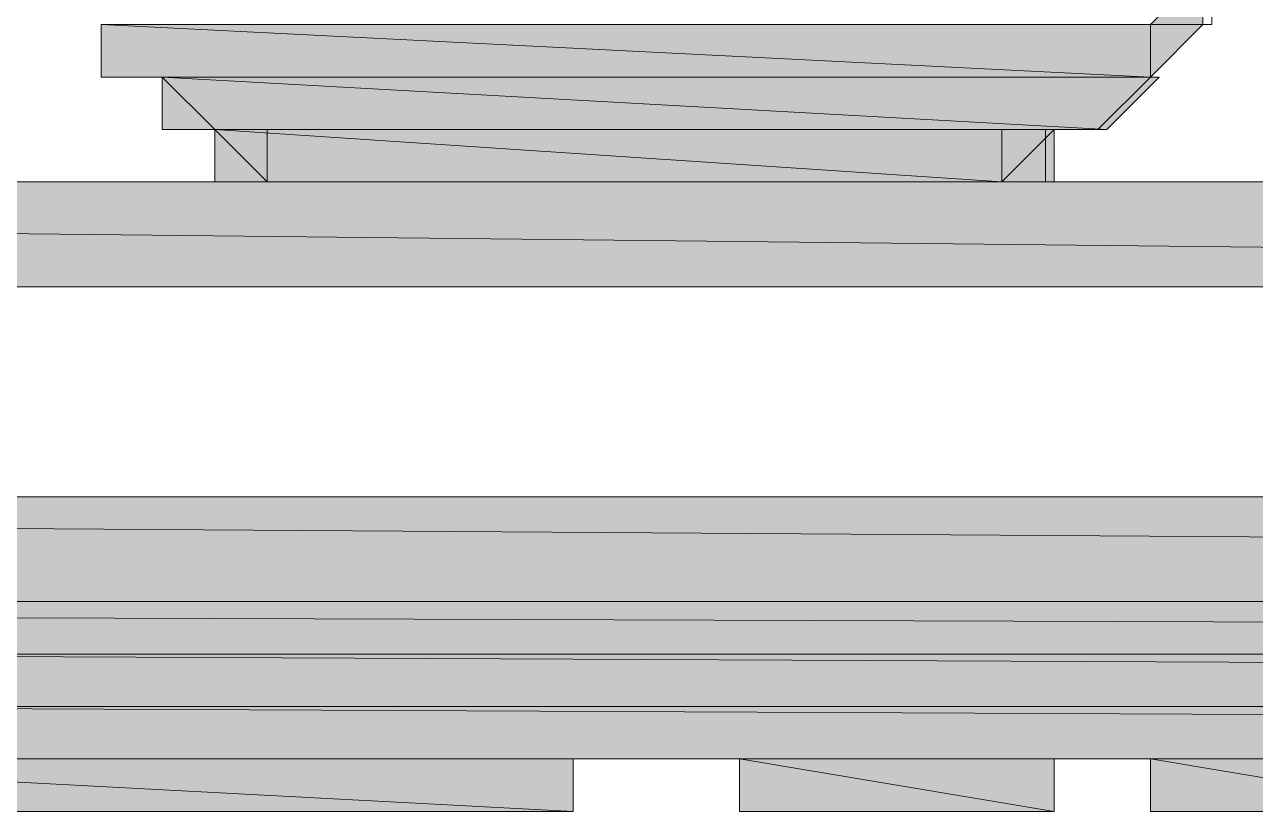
# Model space of a CAD drawing. Header units: millimetres. Extents: x 41 to 1635, y 11 to 1528.
# Drawn here: x 1470.33 to 1480.17, y 1174.36 to 1180.65 of the extents above; entities that cross this region are included whole.
import ezdxf

# ---------------------------------------------------------------- set-up
doc = ezdxf.new("R2010")
doc.units = ezdxf.units.MM
doc.header["$LTSCALE"] = 8
for name, color, linetype in [('1', 7, 'CONTINUOUS'), ('PDF2_Geometry', 7, 'CONTINUOUS'), ('PDF2_Solid Fills', 7, 'CONTINUOUS')]:
    doc.layers.add(name, color=color, linetype=linetype)

# ---------------------------------------------------------------- blocks, each defined once
blk = doc.blocks.new('Sinee')
at = {"layer": 'PDF2_Geometry', "lineweight": 5}
for points in [[(234.4041, -347.2875), (234.8234, -347.2875), (234.8234, -346.8683)], [(234.8933, -347.2875), (234.8933, -346.8683)], [(226.0172, -347.2875), (234.4041, -347.2875)], [(226.0172, -347.2875), (234.8228, -347.2875), (234.4041, -347.2875)], [(226.0172, -347.2875), (234.4041, -347.2875)], [(226.0172, -347.2875), (234.4041, -347.2875)], [(226.0172, -347.2875), (226.0172, -347.7068), (234.4041, -347.7068)], [(226.0172, -347.2875), (234.4041, -347.2875), (234.4041, -347.7068)], [(226.0172, -347.2875), (226.0172, -347.7068)], [(226.0172, -347.2875), (226.0172, -347.7068)], [(226.0172, -347.2875), (226.0172, -347.2875)], [(226.0172, -347.2875), (226.0172, -347.2875)], [(234.4041, -347.2875), (234.8234, -347.2875), (234.4041, -347.2875)], [(234.4041, -347.2875), (234.4041, -347.7068), (234.4041, -347.2875)], [(234.4041, -347.2875), (234.4041, -347.7068), (234.8234, -347.2875)], [(234.4041, -347.7069), (234.4041, -347.2876)], [(234.4041, -347.7069), (234.4041, -347.2876), (234.4041, -347.7069)], [(234.8933, -347.2875), (234.474, -347.2875), (234.8933, -347.2875)], [(226.0172, -347.7069), (234.4041, -347.7069)], [(226.0172, -347.7069), (234.4041, -347.7069)], [(226.0172, -347.7069), (234.4041, -347.7069)], [(226.0172, -347.7069), (234.4041, -347.7069)], [(226.0172, -347.7069), (234.4041, -347.7069)], [(226.0172, -347.7069), (234.4041, -347.7069)], [(226.0172, -347.7069), (234.4041, -347.7069)], [(226.0172, -347.7069), (234.4041, -347.7069)], [(226.0172, -347.7069), (226.4364, -347.7069)], [(226.0172, -347.7069), (226.4364, -347.7069)], [(226.0172, -347.7069), (226.4364, -347.7069), (226.0172, -347.7069)], [(226.5063, -347.7069), (226.087, -347.7069), (226.5063, -347.7069)], [(226.5063, -347.7069), (234.4732, -347.7069)], [(226.5063, -347.7069), (234.4732, -347.7069)], [(226.5063, -347.7069), (226.5063, -348.1262), (234.0545, -348.1262)], [(226.5063, -347.7069), (234.4732, -347.7069), (234.0545, -348.1262)], [(226.5063, -347.7069), (226.5063, -348.1262), (226.9256, -348.1262)], [(226.5063, -347.7069), (226.5063, -347.7069)], [(226.5063, -347.7069), (226.5063, -348.1262)], [(233.9846, -348.1263), (234.4039, -347.7071)], [(233.9846, -348.1263), (234.4039, -347.7071)], [(234.4041, -347.7069), (234.4041, -347.7069)], [(234.4041, -347.7069), (234.4041, -347.7069)], [(234.4041, -347.7069), (234.4041, -347.7069)], [(234.4041, -347.7069), (234.4041, -347.7069)], [(226.5063, -348.1263), (234.0545, -348.1263)], [(226.5063, -348.1263), (234.0545, -348.1263)], [(226.5063, -348.1263), (234.0545, -348.1263)], [(226.5063, -348.1263), (234.0545, -348.1263)], [(226.5063, -348.1263), (234.0545, -348.1263)], [(226.5063, -348.1263), (234.0545, -348.1263)], [(226.5063, -348.1263), (226.9256, -348.1263)], [(226.5063, -348.1263), (226.9256, -348.1263), (226.5063, -348.1263)], [(226.9258, -348.1263), (226.5065, -348.1263), (226.9258, -348.1263)], [(226.9258, -348.1263), (233.6354, -348.1263)], [(226.9258, -348.1263), (234.054, -348.1263), (233.6354, -348.1263)], [(226.9258, -348.1263), (233.6354, -348.1263)], [(226.9258, -348.1263), (233.6354, -348.1263)], [(226.9258, -348.1263), (233.6354, -348.1263)], [(226.9258, -348.1263), (233.6354, -348.1263)], [(226.9258, -348.1263), (233.6354, -348.1263)], [(226.9258, -348.1263), (233.6354, -348.1263)], [(226.9258, -348.1263), (233.6354, -348.1263)], [(226.9258, -348.1263), (233.6354, -348.1263)], [(226.9258, -348.1263), (227.3451, -348.5456), (233.216, -348.5456)], [(226.9258, -348.1263), (233.6354, -348.1263), (233.216, -348.5456)], [(227.3451, -348.1263), (226.9258, -348.1263), (226.9258, -348.5456), (227.3451, -348.5456)], [(226.9258, -348.1263), (226.9258, -348.1263)], [(226.9258, -348.1263), (226.9258, -348.5456)], [(226.9258, -348.1263), (226.9258, -348.1263)], [(226.9258, -348.1263), (226.9258, -348.1263)], [(227.345, -348.1263), (227.345, -348.5456)], [(233.6351, -348.1263), (233.2158, -348.1263), (233.2158, -348.5456), (233.6351, -348.5456)], [(233.2158, -348.5456), (233.2158, -348.1263)], [(233.2158, -348.5456), (233.2158, -348.1263), (233.2158, -348.5456)], [(233.5654, -348.1263), (233.9847, -348.1263)], [(233.5654, -348.1263), (233.9847, -348.1263)], [(233.5654, -348.1263), (233.5654, -348.1263)], [(233.5654, -348.1263), (233.5654, -348.1263)], [(233.5654, -348.1263), (233.5654, -348.5456), (233.5654, -348.1263)], [(233.5654, -348.5456), (233.5654, -348.1263)], [(233.9846, -348.1263), (233.9846, -348.1263)], [(233.9846, -348.1263), (233.9846, -348.1263)], [(187.0179, -348.5456), (187.0179, -349.3843), (264.5971, -349.3843)], [(187.0179, -348.5456), (265.0164, -348.5456), (264.5971, -349.3843)], [(208.8239, -348.5456), (226.0171, -348.5456)], [(226.0172, -348.5456), (243.2104, -348.5456)], [(227.345, -348.5456), (233.2159, -348.5456)], [(227.345, -348.5456), (233.2159, -348.5456)], [(227.345, -348.5456), (233.2159, -348.5456)], [(227.345, -348.5456), (233.2159, -348.5456)], [(227.345, -348.5456), (233.2159, -348.5456)], [(227.345, -348.5456), (233.2159, -348.5456)], [(227.345, -348.5456), (227.7643, -348.5456)], [(227.345, -348.5456), (227.7643, -348.5456)], [(227.345, -348.5456), (227.345, -348.5456)], [(227.7644, -348.5456), (233.2158, -348.5456)], [(227.7644, -348.5456), (233.2158, -348.5456)], [(227.7644, -348.5456), (232.7965, -348.5456)], [(227.7644, -348.5456), (233.2158, -348.5456), (232.7965, -348.5456)], [(227.7644, -348.5456), (232.7965, -348.5456)], [(227.7644, -348.5456), (232.7965, -348.5456)], [(227.7644, -348.5456), (232.7965, -348.5456)], [(227.7644, -348.5456), (232.7965, -348.5456)], [(227.7644, -348.5456), (232.3772, -348.5456)], [(227.7644, -348.5456), (232.7965, -348.5456), (232.3772, -348.5456)], [(227.7644, -348.5456), (228.1837, -348.5456)], [(227.7644, -348.5456), (228.1837, -348.5456)], [(227.7644, -348.5456), (227.7644, -348.5456)], [(227.7644, -348.5456), (227.7644, -348.5456)], [(227.7644, -348.5456), (227.7644, -348.5456)], [(227.7644, -348.5456), (227.7644, -348.5456)], [(228.1138, -348.5456), (232.3073, -348.5456)], [(228.1138, -348.5456), (232.3073, -348.5456)], [(228.1138, -348.5456), (232.3073, -348.5456)], [(228.1138, -348.5456), (232.3073, -348.5456)], [(228.1138, -348.5456), (232.3073, -348.5456)], [(228.1138, -348.5456), (232.3073, -348.5456)], [(228.1138, -348.5456), (228.5331, -348.5456)], [(228.1138, -348.5456), (228.5331, -348.5456)], [(228.5332, -348.5456), (231.888, -348.5456)], [(228.5332, -348.5456), (232.3073, -348.5456), (231.888, -348.5456)], [(228.5332, -348.5456), (231.888, -348.5456)], [(228.5332, -348.5456), (231.888, -348.5456)], [(228.5332, -348.5456), (231.888, -348.5456)], [(228.5332, -348.5456), (231.888, -348.5456)], [(228.5332, -348.5456), (228.9525, -348.5456)], [(228.5332, -348.5456), (228.9525, -348.5456)], [(228.5332, -348.5456), (228.5332, -348.5456)], [(228.5332, -348.5456), (228.5332, -348.5456)], [(228.5332, -348.5456), (228.5332, -348.5456)], [(228.5332, -348.5456), (228.5332, -348.5456)], [(228.9526, -348.5456), (231.4686, -348.5456)], [(228.9526, -348.5456), (231.888, -348.5456), (231.4686, -348.5456)], [(228.9526, -348.5456), (231.4686, -348.5456)], [(228.9526, -348.5456), (231.4686, -348.5456)], [(228.9526, -348.5456), (229.3718, -348.5456)], [(228.9526, -348.5456), (229.3718, -348.5456)], [(228.9526, -348.5456), (228.9526, -348.5456)], [(228.9526, -348.5456), (228.9526, -348.5456)], [(229.3718, -348.5456), (231.4685, -348.5456)], [(229.3718, -348.5456), (231.4685, -348.5456)], [(229.3718, -348.5456), (231.0492, -348.5456)], [(229.3718, -348.5456), (231.4685, -348.5456), (231.0492, -348.5456)], [(229.3718, -348.5456), (229.791, -348.5456)], [(229.3718, -348.5456), (229.791, -348.5456)], [(229.3718, -348.5456), (229.791, -348.5456)], [(229.3718, -348.5456), (229.3718, -348.5456)], [(229.3718, -348.5456), (229.3718, -348.5456)], [(229.7913, -348.5456), (230.63, -348.5456)], [(229.7913, -348.5456), (230.63, -348.5456)], [(229.7913, -348.5456), (230.2106, -348.5456)], [(229.7913, -348.5456), (230.2106, -348.5456)], [(229.7913, -348.5456), (230.2106, -348.5456)], [(229.7913, -348.5456), (229.7913, -348.5456)], [(229.7913, -348.5456), (229.7913, -348.5456)], [(230.2107, -348.5456), (230.2107, -348.5456)], [(230.2107, -348.5456), (230.6299, -348.5456)], [(230.2107, -348.5456), (230.6299, -348.5456)], [(230.2107, -348.5456), (230.6299, -348.5456)], [(230.2107, -348.5456), (230.2107, -348.5456)], [(230.2107, -348.5456), (230.2107, -348.5456)], [(230.6998, -348.5456), (231.1191, -348.5456)], [(230.6998, -348.5456), (231.1191, -348.5456)], [(230.6998, -348.5456), (231.1191, -348.5456)], [(230.6998, -348.5456), (230.6998, -348.5456)], [(230.6998, -348.5456), (230.6998, -348.5456)], [(231.1191, -348.5456), (231.5384, -348.5456)], [(231.1191, -348.5456), (231.5384, -348.5456)], [(231.5383, -348.5456), (231.9576, -348.5456)], [(231.5383, -348.5456), (231.9576, -348.5456)], [(231.5383, -348.5456), (231.5383, -348.5456)], [(231.5383, -348.5456), (231.5383, -348.5456)], [(231.888, -348.5456), (231.888, -348.5456)], [(231.888, -348.5456), (232.3072, -348.5456)], [(231.888, -348.5456), (232.3072, -348.5456)], [(231.888, -348.5456), (231.888, -348.5456)], [(231.888, -348.5456), (231.888, -348.5456)], [(231.888, -348.5456), (231.888, -348.5456)], [(231.888, -348.5456), (231.888, -348.5456)], [(231.888, -348.5456), (231.888, -348.5456)], [(231.888, -348.5456), (231.888, -348.5456)], [(232.3072, -348.5456), (232.7264, -348.5456)], [(232.3072, -348.5456), (232.3072, -348.5456)], [(232.3072, -348.5456), (232.7264, -348.5456)], [(232.7966, -348.5456), (233.2159, -348.5456)], [(232.7966, -348.5456), (232.7966, -348.5456)], [(232.7966, -348.5456), (233.2159, -348.5456)], [(232.7966, -348.5456), (232.7966, -348.5456)], [(233.2158, -348.5456), (233.2158, -348.5456)], [(187.0179, -349.3843), (264.5971, -349.3843)], [(187.0179, -349.3843), (264.5971, -349.3843)], [(187.8564, -349.3843), (263.7582, -349.3843)], [(187.8564, -349.3843), (264.5899, -349.3843), (263.7582, -349.3843)], [(188.276, -349.3843), (263.7584, -349.3843)], [(188.276, -349.3843), (263.7584, -349.3843)], [(188.276, -349.3843), (263.7584, -349.3843)], [(188.276, -349.3843), (263.7584, -349.3843)], [(189.9533, -349.3843), (263.339, -349.3843)], [(189.9533, -349.3843), (263.7583, -349.3843), (263.339, -349.3843)], [(215.5335, -349.3843), (233.1454, -349.3843)], [(233.2158, -349.3843), (249.1503, -349.3843)], [(187.4372, -351.0617), (186.1792, -351.9004), (312.3956, -351.9004)], [(187.4372, -351.0617), (311.1446, -351.0617), (312.3956, -351.9004)], [(206.797, -351.0617), (226.5056, -351.0617)], [(226.5063, -351.0617), (249.151, -351.0617)], [(186.1791, -351.9004), (186.1791, -352.3197), (312.3956, -352.3197)], [(186.1791, -351.9004), (312.3956, -351.9004), (312.3956, -352.3197)], [(220.6355, -352.3197), (312.4725, -352.3197)], [(220.6355, -352.3197), (312.4725, -352.3197)], [(221.0547, -352.3197), (221.474, -352.739), (312.4654, -352.739)], [(221.0547, -352.3197), (312.4654, -352.3197), (312.4654, -352.739)], [(221.4043, -352.739), (312.4026, -352.739)], [(221.4043, -352.739), (312.4026, -352.739)], [(221.4043, -352.739), (221.8236, -353.1583), (312.4026, -353.1583)], [(221.4043, -352.739), (312.4026, -352.739), (312.4026, -353.1583)], [(221.8235, -353.1585), (272.1445, -353.1585)], [(221.8235, -353.1585), (272.5638, -353.1585), (272.1445, -353.1585)], [(221.8235, -353.1585), (229.7904, -353.1585)], [(221.8235, -353.1585), (229.7904, -353.1585)], [(221.8235, -353.1585), (229.7904, -353.1585)], [(221.8235, -353.1585), (229.7904, -353.1585)], [(221.8235, -353.1585), (229.7904, -353.1585)], [(221.8235, -353.1585), (229.7904, -353.1585)], [(221.8235, -353.1585), (229.7904, -353.1585)], [(221.8235, -353.1585), (229.7904, -353.1585)], [(221.8235, -353.1585), (229.7904, -353.1585)], [(221.8235, -353.1585), (229.7904, -353.1585)], [(221.8235, -353.1585), (229.7904, -353.1585)], [(221.8235, -353.1585), (229.7904, -353.1585)], [(221.8235, -353.1585), (229.7904, -353.1585)], [(221.8235, -353.1585), (229.7904, -353.1585)], [(221.8235, -353.1585), (221.8235, -353.5778), (229.7904, -353.5778)], [(221.8235, -353.1585), (229.7904, -353.1585), (229.7904, -353.5778)], [(229.7913, -353.1585), (231.0493, -353.1585)], [(231.1191, -353.1585), (234.0546, -353.1585)], [(231.1191, -353.1585), (234.0546, -353.1585)], [(231.1191, -353.1585), (234.0546, -353.1585)], [(231.1191, -353.1585), (234.0546, -353.1585)], [(231.1191, -353.1585), (234.0546, -353.1585)], [(231.1191, -353.1585), (234.0546, -353.1585)], [(231.1191, -353.1585), (234.0546, -353.1585)], [(231.1191, -353.1585), (234.0546, -353.1585)], [(231.1191, -353.1585), (234.0546, -353.1585)], [(231.1191, -353.1585), (234.0546, -353.1585)], [(231.1191, -353.1585), (234.0546, -353.1585)], [(231.1191, -353.1585), (234.0546, -353.1585)], [(231.1191, -353.1585), (233.6352, -353.1585)], [(231.1191, -353.1585), (234.0546, -353.1585), (233.6352, -353.1585)], [(231.1191, -353.1585), (231.1191, -353.5778), (233.6352, -353.5778)], [(231.1191, -353.1585), (233.6352, -353.1585), (233.6352, -353.5778)], [(233.9846, -353.1585), (237.7587, -353.1585)], [(233.9846, -353.1585), (238.1781, -353.1585), (237.7587, -353.1585)], [(233.9846, -353.1585), (237.7587, -353.1585)], [(233.9846, -353.1585), (237.7587, -353.1585)], [(233.9846, -353.1585), (237.3394, -353.1585)], [(233.9846, -353.1585), (237.7587, -353.1585), (237.3394, -353.1585)], [(233.9846, -353.1585), (237.3394, -353.1585)], [(233.9846, -353.1585), (237.3394, -353.1585)], [(233.9846, -353.1585), (237.3394, -353.1585)], [(233.9846, -353.1585), (237.3394, -353.1585)], [(234.4041, -353.1585), (236.9202, -353.1585)], [(234.4041, -353.1585), (237.3396, -353.1585), (236.9202, -353.1585)], [(234.4041, -353.1585), (236.9202, -353.1585)], [(234.4041, -353.1585), (236.9202, -353.1585)], [(234.4041, -353.1585), (234.4041, -353.5778), (236.9202, -353.5778)], [(234.4041, -353.1585), (236.9202, -353.1585), (236.9202, -353.5778)]]:
    blk.add_lwpolyline(points, close=True, dxfattribs=at)
for points in [[(226.0172, -347.2875), (234.4041, -347.2875), (226.0172, -347.2875)], [(226.0172, -347.2875), (234.8228, -347.2875), (226.0172, -347.2875)], [(226.0172, -347.2875), (234.4041, -347.2875), (226.0172, -347.2875)], [(226.0172, -347.2875), (234.4041, -347.2875), (226.0172, -347.2875)], [(226.0172, -347.2875), (226.0172, -347.7068), (226.0172, -347.2875)], [(226.0172, -347.2875), (226.0172, -347.2875)], [(234.4041, -347.2875), (234.8234, -347.2875), (234.4041, -347.2875)], [(234.4041, -347.7069), (234.4041, -347.2876), (234.4041, -347.7069)], [(226.0172, -347.7069), (234.4041, -347.7069), (226.0172, -347.7069)], [(226.0172, -347.7069), (234.4041, -347.7069), (226.0172, -347.7069)], [(226.0172, -347.7069), (234.4041, -347.7069), (226.0172, -347.7069)], [(226.0172, -347.7069), (234.4041, -347.7069), (226.0172, -347.7069)], [(226.0172, -347.7069), (234.4041, -347.7069), (226.0172, -347.7069)], [(226.0172, -347.7069), (234.4041, -347.7069), (226.0172, -347.7069)], [(226.0172, -347.7069), (234.4041, -347.7069), (226.0172, -347.7069)], [(226.0172, -347.7069), (234.4041, -347.7069), (226.0172, -347.7069)], [(226.0172, -347.7069), (226.4364, -347.7069), (226.0172, -347.7069)], [(226.5063, -347.7069), (226.087, -347.7069), (226.5063, -347.7069)], [(226.5063, -347.7069), (234.4732, -347.7069), (226.5063, -347.7069)], [(226.5063, -347.7069), (234.4732, -347.7069), (226.5063, -347.7069)], [(226.5063, -347.7069), (226.5063, -348.1262), (226.5063, -347.7069)], [(233.9846, -348.1263), (234.4039, -347.7071), (233.9846, -348.1263)], [(234.4041, -347.7069), (234.4041, -347.7069)], [(234.4041, -347.7069), (234.4041, -347.7069)], [(226.5063, -348.1263), (234.0545, -348.1263), (226.5063, -348.1263)], [(226.5063, -348.1263), (234.0545, -348.1263), (226.5063, -348.1263)], [(226.5063, -348.1263), (234.0545, -348.1263), (226.5063, -348.1263)], [(226.5063, -348.1263), (234.0545, -348.1263), (226.5063, -348.1263)], [(226.5063, -348.1263), (234.0545, -348.1263), (226.5063, -348.1263)], [(226.5063, -348.1263), (234.0545, -348.1263), (226.5063, -348.1263)], [(226.9258, -348.1263), (226.5065, -348.1263), (226.9258, -348.1263)], [(226.9258, -348.1263), (233.6354, -348.1263), (226.9258, -348.1263)], [(226.9258, -348.1263), (234.054, -348.1263), (226.9258, -348.1263)], [(226.9258, -348.1263), (233.6354, -348.1263), (226.9258, -348.1263)], [(226.9258, -348.1263), (233.6354, -348.1263), (226.9258, -348.1263)], [(226.9258, -348.1263), (233.6354, -348.1263), (226.9258, -348.1263)], [(226.9258, -348.1263), (233.6354, -348.1263), (226.9258, -348.1263)], [(226.9258, -348.1263), (233.6354, -348.1263), (226.9258, -348.1263)], [(226.9258, -348.1263), (233.6354, -348.1263), (226.9258, -348.1263)], [(226.9258, -348.1263), (233.6354, -348.1263), (226.9258, -348.1263)], [(226.9258, -348.1263), (233.6354, -348.1263), (226.9258, -348.1263)], [(226.9258, -348.1263), (226.9258, -348.5456), (226.9258, -348.1263)], [(226.9258, -348.1263), (226.9258, -348.1263)], [(227.345, -348.1263), (227.345, -348.5456), (227.345, -348.1263)], [(233.2158, -348.5456), (233.2158, -348.1263), (233.2158, -348.5456)], [(233.5654, -348.1263), (233.9847, -348.1263), (233.5654, -348.1263)], [(233.5654, -348.1263), (233.5654, -348.1263)], [(233.5654, -348.1263), (233.5654, -348.5456), (233.5654, -348.1263)], [(233.9846, -348.1263), (233.9846, -348.1263)], [(208.8239, -348.5456), (226.0171, -348.5456), (208.8239, -348.5456)], [(226.0172, -348.5456), (243.2104, -348.5456), (226.0172, -348.5456)], [(227.345, -348.5456), (233.2159, -348.5456), (227.345, -348.5456)], [(227.345, -348.5456), (233.2159, -348.5456), (227.345, -348.5456)], [(227.345, -348.5456), (233.2159, -348.5456), (227.345, -348.5456)], [(227.345, -348.5456), (233.2159, -348.5456), (227.345, -348.5456)], [(227.345, -348.5456), (233.2159, -348.5456), (227.345, -348.5456)], [(227.345, -348.5456), (233.2159, -348.5456), (227.345, -348.5456)], [(227.345, -348.5456), (227.7643, -348.5456), (227.345, -348.5456)], [(227.7644, -348.5456), (233.2158, -348.5456), (227.7644, -348.5456)], [(227.7644, -348.5456), (233.2158, -348.5456), (227.7644, -348.5456)], [(227.7644, -348.5456), (232.7965, -348.5456), (227.7644, -348.5456)], [(227.7644, -348.5456), (233.2158, -348.5456), (227.7644, -348.5456)], [(227.7644, -348.5456), (232.7965, -348.5456), (227.7644, -348.5456)], [(227.7644, -348.5456), (232.7965, -348.5456), (227.7644, -348.5456)], [(227.7644, -348.5456), (232.7965, -348.5456), (227.7644, -348.5456)], [(227.7644, -348.5456), (232.7965, -348.5456), (227.7644, -348.5456)], [(227.7644, -348.5456), (232.3772, -348.5456), (227.7644, -348.5456)], [(227.7644, -348.5456), (232.7965, -348.5456), (227.7644, -348.5456)], [(227.7644, -348.5456), (228.1837, -348.5456), (227.7644, -348.5456)], [(227.7644, -348.5456), (227.7644, -348.5456)], [(227.7644, -348.5456), (227.7644, -348.5456)], [(228.1138, -348.5456), (232.3073, -348.5456), (228.1138, -348.5456)], [(228.1138, -348.5456), (232.3073, -348.5456), (228.1138, -348.5456)], [(228.1138, -348.5456), (232.3073, -348.5456), (228.1138, -348.5456)], [(228.1138, -348.5456), (232.3073, -348.5456), (228.1138, -348.5456)], [(228.1138, -348.5456), (232.3073, -348.5456), (228.1138, -348.5456)], [(228.1138, -348.5456), (232.3073, -348.5456), (228.1138, -348.5456)], [(228.1138, -348.5456), (228.5331, -348.5456), (228.1138, -348.5456)], [(228.5332, -348.5456), (231.888, -348.5456), (228.5332, -348.5456)], [(228.5332, -348.5456), (232.3073, -348.5456), (228.5332, -348.5456)], [(228.5332, -348.5456), (231.888, -348.5456), (228.5332, -348.5456)], [(228.5332, -348.5456), (231.888, -348.5456), (228.5332, -348.5456)], [(228.5332, -348.5456), (231.888, -348.5456), (228.5332, -348.5456)], [(228.5332, -348.5456), (231.888, -348.5456), (228.5332, -348.5456)], [(228.5332, -348.5456), (228.9525, -348.5456), (228.5332, -348.5456)], [(228.5332, -348.5456), (228.5332, -348.5456)], [(228.5332, -348.5456), (228.5332, -348.5456)], [(228.9526, -348.5456), (231.4686, -348.5456), (228.9526, -348.5456)], [(228.9526, -348.5456), (231.888, -348.5456), (228.9526, -348.5456)], [(228.9526, -348.5456), (231.4686, -348.5456), (228.9526, -348.5456)], [(228.9526, -348.5456), (231.4686, -348.5456), (228.9526, -348.5456)], [(228.9526, -348.5456), (229.3718, -348.5456), (228.9526, -348.5456)], [(228.9526, -348.5456), (228.9526, -348.5456)], [(229.3718, -348.5456), (231.4685, -348.5456), (229.3718, -348.5456)], [(229.3718, -348.5456), (231.4685, -348.5456), (229.3718, -348.5456)], [(229.3718, -348.5456), (231.0492, -348.5456), (229.3718, -348.5456)], [(229.3718, -348.5456), (231.4685, -348.5456), (229.3718, -348.5456)], [(229.3718, -348.5456), (229.791, -348.5456), (229.3718, -348.5456)], [(229.3718, -348.5456), (229.791, -348.5456), (229.3718, -348.5456)], [(229.3718, -348.5456), (229.3718, -348.5456)], [(229.7913, -348.5456), (230.63, -348.5456), (229.7913, -348.5456)], [(229.7913, -348.5456), (230.63, -348.5456), (229.7913, -348.5456)], [(229.7913, -348.5456), (230.2106, -348.5456), (229.7913, -348.5456)], [(229.7913, -348.5456), (230.2106, -348.5456), (229.7913, -348.5456)], [(229.7913, -348.5456), (229.7913, -348.5456)], [(230.2107, -348.5456), (230.2107, -348.5456)], [(230.2107, -348.5456), (230.6299, -348.5456), (230.2107, -348.5456)], [(230.2107, -348.5456), (230.6299, -348.5456), (230.2107, -348.5456)], [(230.2107, -348.5456), (230.2107, -348.5456)], [(230.6998, -348.5456), (231.1191, -348.5456), (230.6998, -348.5456)], [(230.6998, -348.5456), (231.1191, -348.5456), (230.6998, -348.5456)], [(230.6998, -348.5456), (230.6998, -348.5456)], [(231.1191, -348.5456), (231.5384, -348.5456), (231.1191, -348.5456)], [(231.5383, -348.5456), (231.9576, -348.5456), (231.5383, -348.5456)], [(231.5383, -348.5456), (231.5383, -348.5456)], [(231.888, -348.5456), (231.888, -348.5456)], [(231.888, -348.5456), (232.3072, -348.5456), (231.888, -348.5456)], [(231.888, -348.5456), (231.888, -348.5456)], [(231.888, -348.5456), (231.888, -348.5456)], [(231.888, -348.5456), (231.888, -348.5456)], [(232.3072, -348.5456), (232.7264, -348.5456), (232.3072, -348.5456)], [(232.3072, -348.5456), (232.7264, -348.5456), (232.3072, -348.5456)], [(232.7966, -348.5456), (233.2159, -348.5456), (232.7966, -348.5456)], [(232.7966, -348.5456), (233.2159, -348.5456), (232.7966, -348.5456)], [(187.0179, -349.3843), (264.5971, -349.3843), (187.0179, -349.3843)], [(187.0179, -349.3843), (264.5971, -349.3843), (187.0179, -349.3843)], [(187.8564, -349.3843), (263.7582, -349.3843), (187.8564, -349.3843)], [(187.8564, -349.3843), (264.5899, -349.3843), (187.8564, -349.3843)], [(188.276, -349.3843), (263.7584, -349.3843), (188.276, -349.3843)], [(188.276, -349.3843), (263.7584, -349.3843), (188.276, -349.3843)], [(188.276, -349.3843), (263.7584, -349.3843), (188.276, -349.3843)], [(188.276, -349.3843), (263.7584, -349.3843), (188.276, -349.3843)], [(189.9533, -349.3843), (263.339, -349.3843), (189.9533, -349.3843)], [(189.9533, -349.3843), (263.7583, -349.3843), (189.9533, -349.3843)], [(215.5335, -349.3843), (233.1454, -349.3843), (215.5335, -349.3843)], [(233.2158, -349.3843), (249.1503, -349.3843), (233.2158, -349.3843)], [(206.797, -351.0617), (226.5056, -351.0617), (206.797, -351.0617)], [(226.5063, -351.0617), (249.151, -351.0617), (226.5063, -351.0617)], [(220.6355, -352.3197), (312.4725, -352.3197), (220.6355, -352.3197)], [(220.6355, -352.3197), (312.4725, -352.3197), (220.6355, -352.3197)], [(221.4043, -352.739), (312.4026, -352.739), (221.4043, -352.739)], [(221.4043, -352.739), (312.4026, -352.739), (221.4043, -352.739)], [(221.8235, -353.1585), (272.1445, -353.1585), (221.8235, -353.1585)], [(221.8235, -353.1585), (272.5638, -353.1585), (221.8235, -353.1585)], [(221.8235, -353.1585), (229.7904, -353.1585), (221.8235, -353.1585)], [(221.8235, -353.1585), (229.7904, -353.1585), (221.8235, -353.1585)], [(221.8235, -353.1585), (229.7904, -353.1585), (221.8235, -353.1585)], [(221.8235, -353.1585), (229.7904, -353.1585), (221.8235, -353.1585)], [(221.8235, -353.1585), (229.7904, -353.1585), (221.8235, -353.1585)], [(221.8235, -353.1585), (229.7904, -353.1585), (221.8235, -353.1585)], [(221.8235, -353.1585), (229.7904, -353.1585), (221.8235, -353.1585)], [(221.8235, -353.1585), (229.7904, -353.1585), (221.8235, -353.1585)], [(221.8235, -353.1585), (229.7904, -353.1585), (221.8235, -353.1585)], [(221.8235, -353.1585), (229.7904, -353.1585), (221.8235, -353.1585)], [(221.8235, -353.1585), (229.7904, -353.1585), (221.8235, -353.1585)], [(221.8235, -353.1585), (229.7904, -353.1585), (221.8235, -353.1585)], [(221.8235, -353.1585), (229.7904, -353.1585), (221.8235, -353.1585)], [(221.8235, -353.1585), (229.7904, -353.1585), (221.8235, -353.1585)], [(229.7913, -353.1585), (231.0493, -353.1585), (229.7913, -353.1585)], [(231.1191, -353.1585), (234.0546, -353.1585), (231.1191, -353.1585)], [(231.1191, -353.1585), (234.0546, -353.1585), (231.1191, -353.1585)], [(231.1191, -353.1585), (234.0546, -353.1585), (231.1191, -353.1585)], [(231.1191, -353.1585), (234.0546, -353.1585), (231.1191, -353.1585)], [(231.1191, -353.1585), (234.0546, -353.1585), (231.1191, -353.1585)], [(231.1191, -353.1585), (234.0546, -353.1585), (231.1191, -353.1585)], [(231.1191, -353.1585), (234.0546, -353.1585), (231.1191, -353.1585)], [(231.1191, -353.1585), (234.0546, -353.1585), (231.1191, -353.1585)], [(231.1191, -353.1585), (234.0546, -353.1585), (231.1191, -353.1585)], [(231.1191, -353.1585), (234.0546, -353.1585), (231.1191, -353.1585)], [(231.1191, -353.1585), (234.0546, -353.1585), (231.1191, -353.1585)], [(231.1191, -353.1585), (234.0546, -353.1585), (231.1191, -353.1585)], [(231.1191, -353.1585), (233.6352, -353.1585), (231.1191, -353.1585)], [(231.1191, -353.1585), (234.0546, -353.1585), (231.1191, -353.1585)], [(233.9846, -353.1585), (237.7587, -353.1585), (233.9846, -353.1585)], [(233.9846, -353.1585), (238.1781, -353.1585), (233.9846, -353.1585)], [(233.9846, -353.1585), (237.7587, -353.1585), (233.9846, -353.1585)], [(233.9846, -353.1585), (237.7587, -353.1585), (233.9846, -353.1585)], [(233.9846, -353.1585), (237.3394, -353.1585), (233.9846, -353.1585)], [(233.9846, -353.1585), (237.7587, -353.1585), (233.9846, -353.1585)], [(233.9846, -353.1585), (237.3394, -353.1585), (233.9846, -353.1585)], [(233.9846, -353.1585), (237.3394, -353.1585), (233.9846, -353.1585)], [(233.9846, -353.1585), (237.3394, -353.1585), (233.9846, -353.1585)], [(233.9846, -353.1585), (237.3394, -353.1585), (233.9846, -353.1585)], [(234.4041, -353.1585), (236.9202, -353.1585), (234.4041, -353.1585)], [(234.4041, -353.1585), (237.3396, -353.1585), (234.4041, -353.1585)], [(234.4041, -353.1585), (236.9202, -353.1585), (234.4041, -353.1585)], [(234.4041, -353.1585), (236.9202, -353.1585), (234.4041, -353.1585)]]:
    blk.add_lwpolyline(points, dxfattribs=at)
at = {"layer": 'PDF2_Solid Fills', "lineweight": 5, "transparency": 33554559}
for points in [[(234.4041, -347.2875), (234.8234, -347.2875), (234.8234, -346.8683)], [(226.0172, -347.2875), (226.0172, -347.7068), (234.4041, -347.7068)], [(226.0172, -347.2875), (234.4041, -347.2875), (234.4041, -347.7068)], [(234.4041, -347.7069), (234.4041, -347.2876), (234.8234, -347.2876)], [(226.5063, -347.7069), (226.5063, -348.1262), (234.0545, -348.1262)], [(226.5063, -347.7069), (234.4732, -347.7069), (234.0545, -348.1262)], [(226.5063, -347.7069), (226.5063, -348.1262), (226.9256, -348.1262)], [(226.9258, -348.1263), (227.3451, -348.5456), (233.216, -348.5456)], [(226.9258, -348.1263), (233.6354, -348.1263), (233.216, -348.5456)], [(226.9258, -348.1263), (226.9258, -348.5456), (227.3451, -348.1263)], [(226.9258, -348.5456), (227.3451, -348.1263), (227.3451, -348.5456)], [(233.2158, -348.1263), (233.2158, -348.5456), (233.6351, -348.1263)], [(233.2158, -348.5456), (233.6351, -348.1263), (233.6351, -348.5456)], [(187.0179, -348.5456), (187.0179, -349.3843), (264.5971, -349.3843)], [(187.0179, -348.5456), (265.0164, -348.5456), (264.5971, -349.3843)], [(187.4372, -351.0617), (186.1792, -351.9004), (312.3956, -351.9004)], [(187.4372, -351.0617), (311.1446, -351.0617), (312.3956, -351.9004)], [(186.1791, -351.9004), (186.1791, -352.3197), (312.3956, -352.3197)], [(186.1791, -351.9004), (312.3956, -351.9004), (312.3956, -352.3197)], [(221.0547, -352.3197), (221.474, -352.739), (312.4654, -352.739)], [(221.0547, -352.3197), (312.4654, -352.3197), (312.4654, -352.739)], [(221.4043, -352.739), (221.8236, -353.1583), (312.4026, -353.1583)], [(221.4043, -352.739), (312.4026, -352.739), (312.4026, -353.1583)], [(221.8235, -353.1585), (221.8235, -353.5778), (229.7904, -353.5778)], [(221.8235, -353.1585), (229.7904, -353.1585), (229.7904, -353.5778)], [(231.1191, -353.1585), (231.1191, -353.5778), (233.6352, -353.5778)], [(231.1191, -353.1585), (233.6352, -353.1585), (233.6352, -353.5778)], [(234.4041, -353.1585), (234.4041, -353.5778), (236.9202, -353.5778)], [(234.4041, -353.1585), (236.9202, -353.1585), (236.9202, -353.5778)]]:
    blk.add_solid(points, dxfattribs=at)

msp = doc.modelspace()

# ---------------------------------------------------------------- block references
at = {"layer": '1'}
msp.add_blockref('Sinee', (1244.9239, 1527.9332), dxfattribs=at)

doc.saveas('drawing.dxf')
